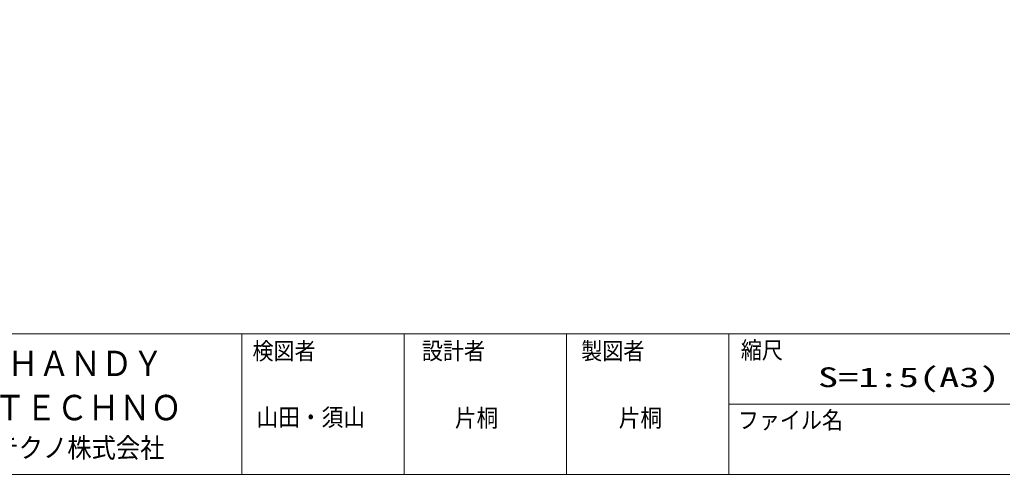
# Model space of a CAD drawing. Units: millimetres, scale not verified. Extents: x -12715 to 12220, y -3398 to 4210.
# Drawn here: x -2733.6 to -2279.6, y 2230.8 to 2441 of the extents above; entities that cross this region are included whole.
import ezdxf
from ezdxf.enums import TextEntityAlignment as Align

# ---------------------------------------------------------------- set-up
doc = ezdxf.new("R2010")
doc.units = ezdxf.units.MM
doc.header["$LTSCALE"] = 5.7
doc.layers.add('0-0_図枠', color=7, linetype='Continuous', lineweight=9)
doc.styles.add('ＭＳ ゴシック', font='')
doc.styles.get('ＭＳ ゴシック').set_extended_font_data('MS Gothic')

# ---------------------------------------------------------------- blocks, each defined once
blk = doc.blocks.new('グループ-4-1')
at = {"layer": '0-0_図枠', "color": 5}
blk.add_lwpolyline([(-121185.8, -25254.9), (-120956.5, -25254.9), (-120836.5, -25375.9), (-120836.5, -26533.9), (-120956.5, -26654.9), (-121185.8, -26654.9), (-121306, -26533.8), (-121306, -26217), (-121767.1, -26217), (-121767, -26533.9), (-121887.1, -26654.9), (-122116.4, -26654.9), (-122236.4, -26533.9), (-122236.5, -25375.9), (-122116.4, -25254.9), (-121887.1, -25254.9), (-121767.1, -25375.9), (-121767.1, -25692.8), (-121306, -25692.8), (-121306, -25375.9)], close=True, dxfattribs=at)
at = {"layer": '0-0_図枠', "style": 'ＭＳ ゴシック', "width": 0.9}
for s, height, p in [('ＨＡＮＤＹ', 470.1, (-120274.3, -25892.9)), ('ＴＥＣＨＮＯ', 470.1, (-120517.1, -26708.9)), ('ハンディテクノ株式会社', 365.7, (-122309.7, -27369.2))]:
    blk.add_text(s, height=height, dxfattribs=at).set_placement(p, align=Align.BOTTOM_LEFT)

msp = doc.modelspace()

# ---------------------------------------------------------------- linework, layer by layer
at = {"layer": '0-0_図枠'}
for p, q in [((-2631.017, 2295.811), (-2631.017, 2230.811)), ((-2556.017, 2295.811), (-2556.017, 2230.811)), ((-2481.017, 2295.811), (-2481.017, 2230.811)), ((-2406.017, 2295.811), (-2406.017, 2230.811)), ((-2406.017, 2263.311), (-2131.017, 2263.311))]:
    msp.add_line(p, q, dxfattribs=at)
at = {"layer": '0-0_図枠', "color": 5}
for points in [[(-3781.016, 3595.811), (-1781.016, 3595.811), (-1781.016, 2295.811), (-3781.016, 2295.811)], [(-3781.017, 2295.811), (-1781.017, 2295.811), (-1781.017, 2230.811), (-3781.017, 2230.811)]]:
    msp.add_lwpolyline(points, close=True, dxfattribs=at)

# ---------------------------------------------------------------- block references
at = {"layer": '0-0_図枠', "xscale": 0.025, "yscale": 0.025}
msp.add_blockref('グループ-4-1', (267.586, 2920), dxfattribs=at)

# ---------------------------------------------------------------- texts
at = {"layer": '0-0_図枠', "color": 1, "style": 'ＭＳ ゴシック', "width": 0.9}
for s, p in [('検図者', (-2626.027, 2281.482)), ('設計者', (-2547.767, 2281.523)), ('製図者', (-2474.127, 2281.523)), ('縮尺', (-2400.386, 2281.897)), ('ファイル名', (-2401.79, 2249.562))]:
    msp.add_text(s, height=7.918, dxfattribs=at).set_placement(p, align=Align.BOTTOM_LEFT)
at = {"layer": '0-0_図枠', "style": 'ＭＳ ゴシック'}
for s, height, width, p in [('S=1:5(A3)', 9.142, 1.5, (-2364.754, 2268.393)), ('山田・須山', 8.167, 0.9, (-2624.183, 2250.688)), ('片桐', 8.167, 0.9, (-2532.533, 2250.3)), ('片桐', 8.167, 0.9, (-2456.843, 2250.3))]:
    msp.add_text(s, height=height, dxfattribs=dict(at, width=width)).set_placement(p, align=Align.BOTTOM_LEFT)

doc.saveas('drawing.dxf')
